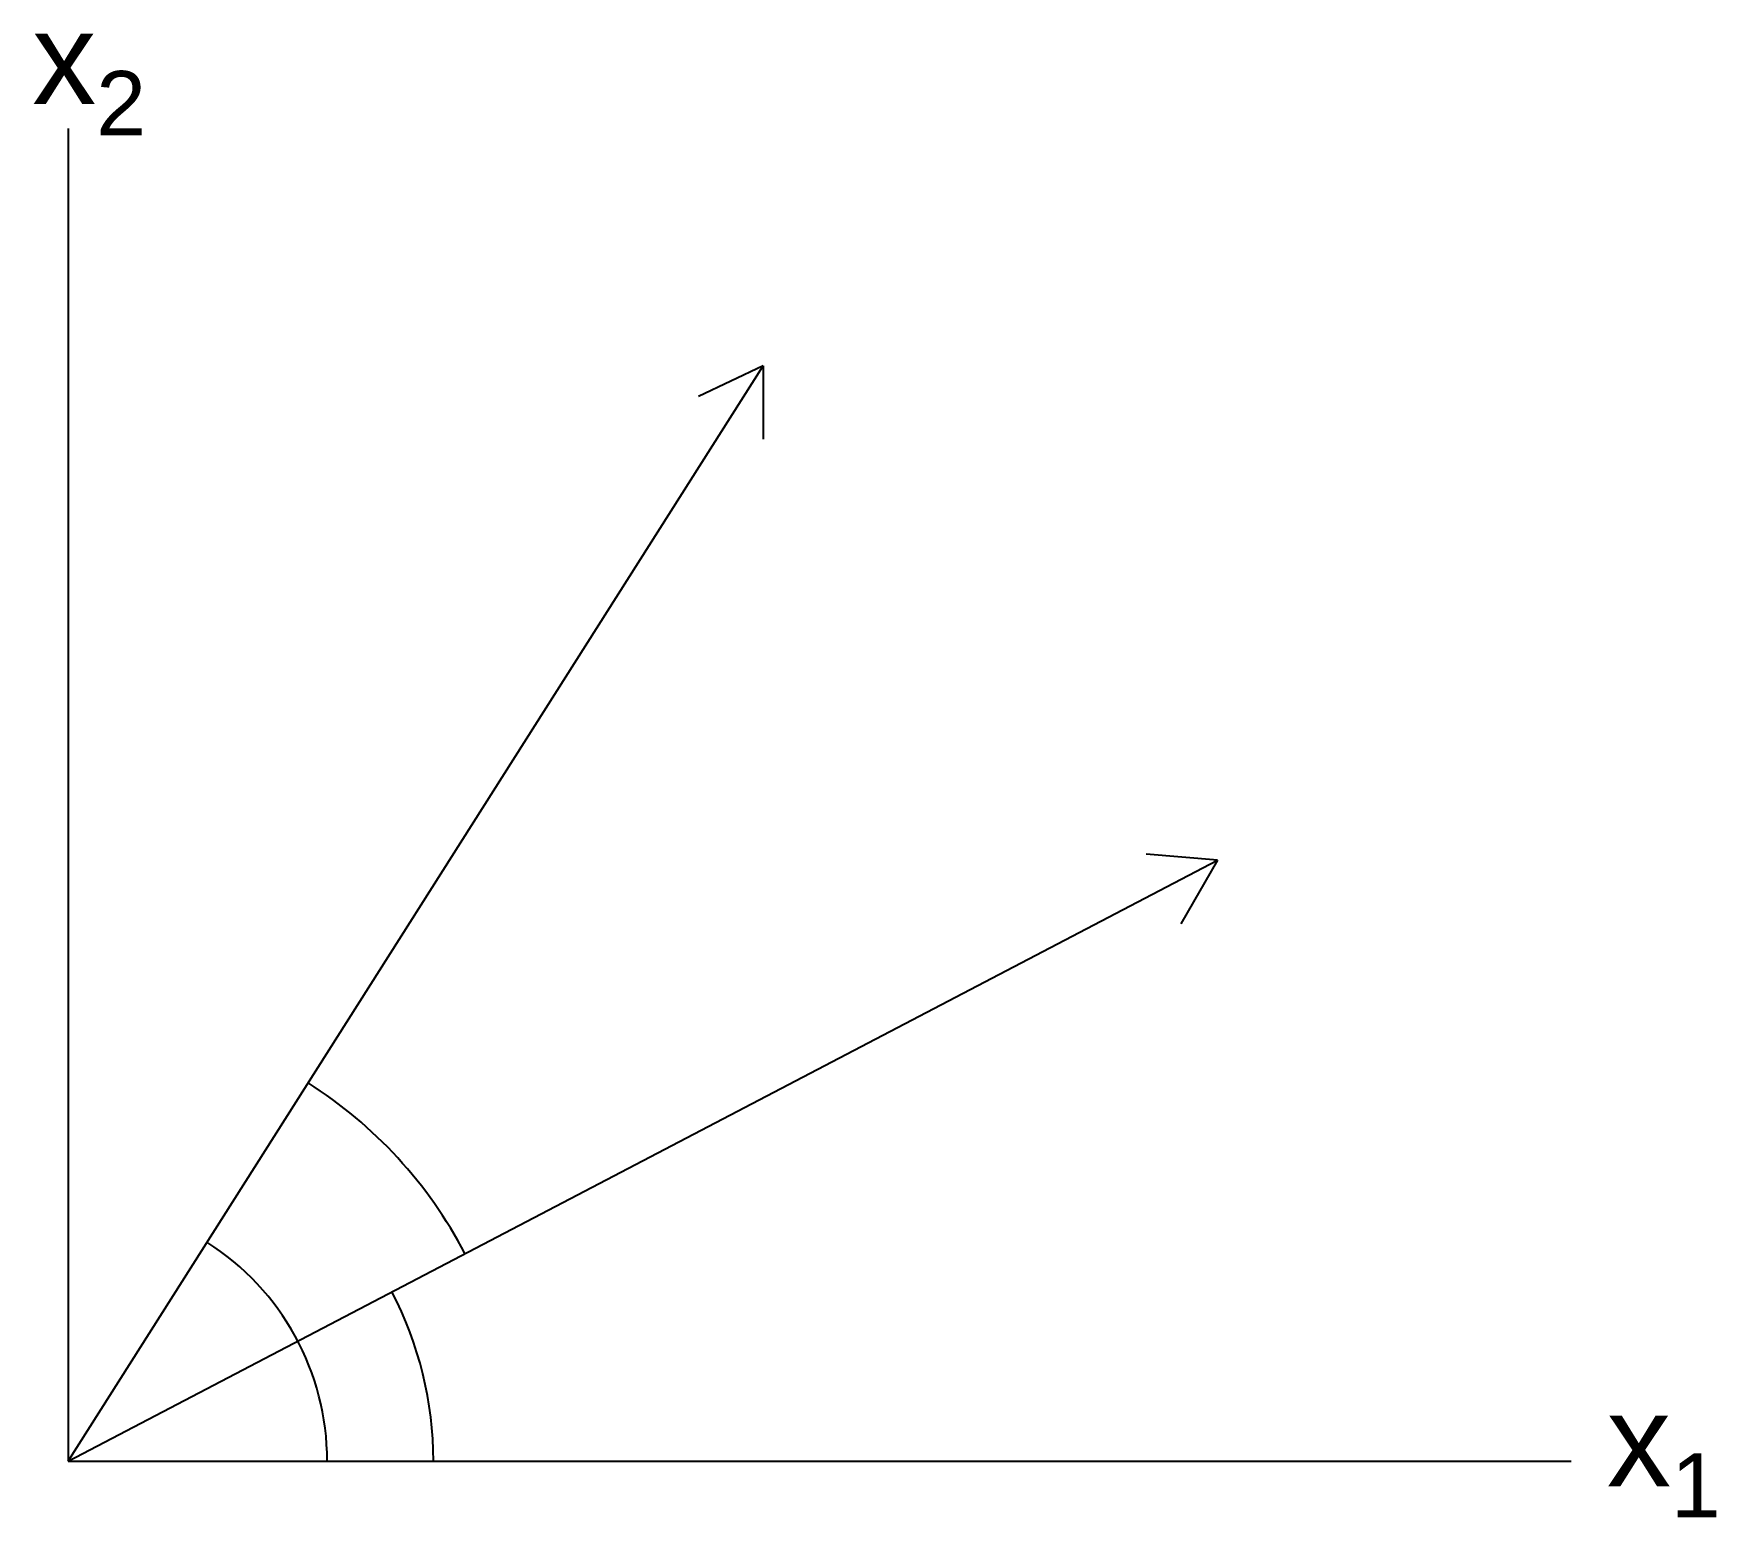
# Model space of a CAD drawing. Header units: millimetres. Extents: x 1271 to 2189, y 822 to 1631.
import ezdxf

# ---------------------------------------------------------------- set-up
doc = ezdxf.new("R2010")
doc.units = ezdxf.units.MM
doc.styles.get("Standard").update_dxf_attribs({"font": 'arial.ttf'})

msp = doc.modelspace()

# ---------------------------------------------------------------- linework, layer by layer
for p, q in [((1289.37, 1579.18), (1289.37, 852.29)), ((1289.37, 852.29), (1668.64, 1449.73)), ((1668.64, 1449.73), (1633.35, 1433.05)), ((1668.64, 1449.73), (1668.64, 1409.64)), ((1289.37, 852.29), (1916.55, 1180.05)), ((1916.55, 1180.05), (1877.64, 1183.25)), ((1916.55, 1180.05), (1896.5, 1145.34)), ((1289.37, 852.29), (2109.51, 852.29))]:
    msp.add_line(p, q)
for radius, start, end in [(244.3, 27.59189, 57.59189), (141.36, 0, 57.59189), (199.29, 0, 27.59189)]:
    msp.add_arc((1289.37, 852.29), radius, start, end)

# ---------------------------------------------------------------- texts
at = {"char_height": 50, "attachment_point": 1}
for s, insert in [('\\A1;x{\\H0.7x;\\S^ 2;}', (1269.79, 1642.51)), ('\\A1;x{\\H0.7x;\\S^ 1;}', (2128.96, 888.56))]:
    msp.add_mtext_dynamic_manual_height_columns(s, width=60.0015, gutter_width=12.5, heights=[4.53], dxfattribs=dict(at, insert=insert))

doc.saveas('drawing.dxf')
